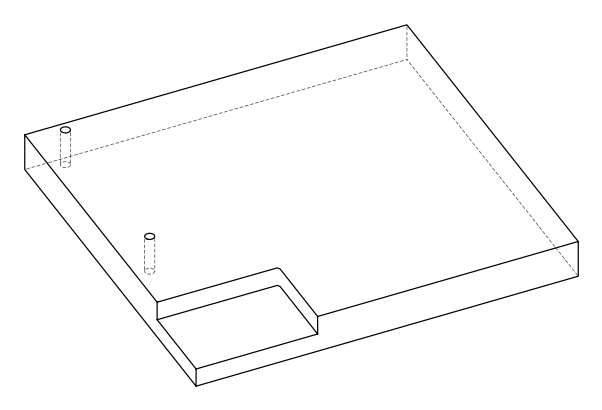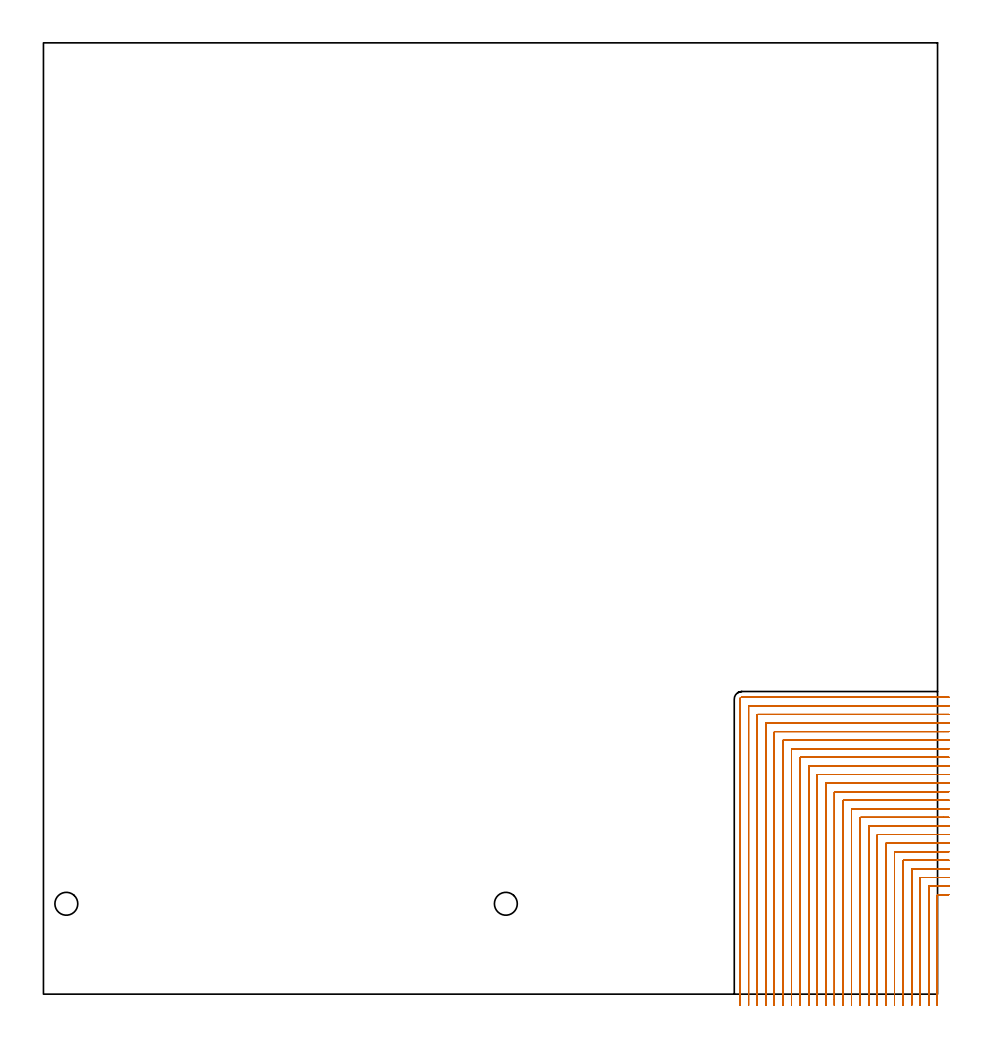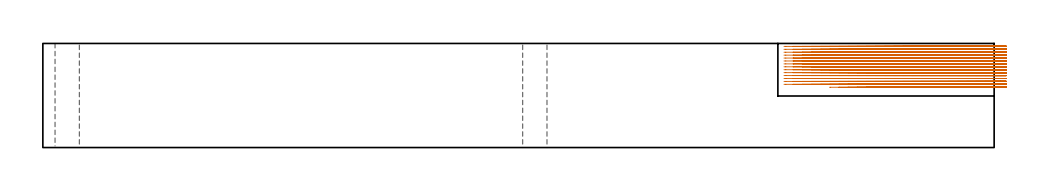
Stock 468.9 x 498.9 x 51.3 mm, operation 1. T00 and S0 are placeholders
(PLAN: 5 operations, 2 tool changes, 158 min)
(1 MILL_CORNER_NOTCH_RECTANGULAR | CORNER_NOTCH_RECTANGULAR | NXT0201_008 | Follow Part, ap 1.5, ae 75% | 157.52 min | 438102 mm3)
(2 SPOT_DRILL | STEP1HOLE | NXT0321_9005460120000 | 0.03 min | 9 mm3)
(3 SPOT_DRILL_1 | STEP1HOLE_1 | NXT0321_9005460120000 | 0.03 min | 1 mm3)
(4 DRILL_THROUGH_HOLE_INTO_CENTER | STEP1HOLE | NXT0301_091 | 0.23 min | 5777 mm3)
(5 DRILL_THROUGH_HOLE_INTO_CENTER_1 | STEP1HOLE_1 | NXT0301_091 | 0.23 min | 5770 mm3)
(TOOL NXT0201_008 | ENDMILL 6mm [2P460-0600-NA 1630] | D6 FL26 Z6)
(TOOL NXT0321_9005460120000 | NC Spot Drill, 142deg, 12mm, Carbide, Uncoated | D12 PA142 FL30 Z2)
(TOOL NXT0301_091 | Carbide Drill 12mm [860.1-1200-036A1-MM 2214] | D12 PA140 FL55 Z2)
(OP 1 MILL_CORNER_NOTCH_RECTANGULAR, part 1 of 2)
G17 G21 G94 G90
T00 M6
G54
G17 G0 G90 X474.9 Y52.2 S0 M3
G43 Z61.3 H1
Z49.861
G94 G1 X471.9 F250.
X469.093 F500.
G3 X468.8 Y51.907 R0.3
G1 Y-3.
Y-6. F250.
G0 Z61.3
X474.9 Y56.7
Z49.861
G1 X471.9
X464.593 F500.
G3 X464.3 Y56.407 R0.3
G1 Y-3.
Y-6. F250.
G0 Z61.3
X474.9 Y61.2
Z49.861
G1 X471.9
X460.093 F500.
G3 X459.8 Y60.907 R0.3
G1 Y-3.
Y-6. F250.
G0 Z61.3
X474.9 Y65.7
Z49.861
G1 X471.9
X455.594 F500.
G3 X455.3 Y65.406 R0.3
G1 Y-3.
Y-6. F250.
G0 Z61.3
X474.9 Y70.2
Z49.861
G1 X471.9
X451.094 F500.
G3 X450.8 Y69.906 R0.3
G1 Y-3.
Y-6. F250.
G0 Z61.3
X474.9 Y74.7
Z49.861
G1 X471.9
X446.594 F500.
G3 X446.3 Y74.406 R0.3
G1 Y-3.
Y-6. F250.
G0 Z61.3
X474.9 Y79.2
Z49.861
G1 X471.9
X442.094 F500.
G3 X441.8 Y78.906 R0.3
G1 Y-3.
Y-6. F250.
G0 Z61.3
X474.9 Y83.7
Z49.861
G1 X471.9
X437.594 F500.
G3 X437.3 Y83.406 R0.3
G1 Y-3.
Y-6. F250.
G0 Z61.3
X474.9 Y88.2
Z49.861
G1 X471.9
X433.095 F500.
G3 X432.8 Y87.905 R0.3
G1 Y-3.
Y-6. F250.
G0 Z61.3
X474.9 Y92.7
Z49.861
G1 X471.9
X428.595 F500.
G3 X428.3 Y92.405 R0.3
G1 Y-3.
Y-6. F250.
G0 Z61.3
X474.9 Y97.2
Z49.861
G1 X471.9
X424.095 F500.
G3 X423.8 Y96.905 R0.3
G1 Y-3.
Y-6. F250.
G0 Z61.3
X474.9 Y101.7
Z49.861
G1 X471.9
X419.595 F500.
G3 X419.3 Y101.405 R0.3
G1 Y-3.
Y-6. F250.
G0 Z61.3
X474.9 Y106.2
Z49.861
G1 X471.9
X415.095 F500.
G3 X414.8 Y105.905 R0.3
G1 Y-3.
Y-6. F250.
G0 Z61.3
X474.9 Y110.7
Z49.861
G1 X471.9
X410.595 F500.
G3 X410.3 Y110.404 R0.3
G1 Y-3.
Y-6. F250.
G0 Z61.3
X474.9 Y115.2
Z49.861
G1 X471.9
X406.096 F500.
G3 X405.8 Y114.904 R0.3
G1 Y-3.
Y-6. F250.
G0 Z61.3
X474.9 Y119.7
Z49.861
G1 X471.9
X401.596 F500.
G3 X401.3 Y119.404 R0.3
G1 Y-3.
Y-6. F250.
G0 Z61.3
X474.9 Y124.2
Z49.861
G1 X471.9
X397.096 F500.
G3 X396.8 Y123.904 R0.3
G1 Y-3.
Y-6. F250.
G0 Z61.3
X474.9 Y128.7
Z49.861
G1 X471.9
X392.596 F500.
G3 X392.3 Y128.404 R0.3
G1 Y-3.
Y-6. F250.
G0 Z61.3
X474.9 Y133.2
Z49.861
G1 X471.9
X388.096 F500.
G3 X387.8 Y132.904 R0.3
G1 Y-3.
Y-6. F250.
G0 Z61.3
X474.9 Y137.7
Z49.861
G1 X471.9
X383.597 F500.
G3 X383.3 Y137.403 R0.3
G1 Y-3.
Y-6. F250.
G0 Z61.3
X474.9 Y142.2
Z49.861
G1 X471.9
X379.097 F500.
G3 X378.8 Y141.903 R0.3
G1 Y-3.
Y-6. F250.
G0 Z61.3
X474.9 Y146.7
Z49.861
G1 X471.9
X374.597 F500.
G3 X374.3 Y146.403 R0.3
G1 Y-3.
Y-6. F250.
G0 Z61.3
X474.9 Y151.2
Z49.861
G1 X471.9
X370.097 F500.
G3 X369.8 Y150.903 R0.3
G1 Y-3.
Y-6. F250.
G0 Z61.3
X474.9 Y155.7
Z49.861
G1 X471.9
X366.2 F500.
G3 X365.3 Y154.8 R0.9
G1 Y-3.
Y-6. F250.
G0 Z61.3
X474.9 Y52.2
Z48.422
G1 X471.9
X469.093 F500.
G3 X468.8 Y51.907 R0.3
G1 Y-3.
Y-6. F250.
G0 Z61.3
X474.9 Y56.7
Z48.422
G1 X471.9
X464.593 F500.
G3 X464.3 Y56.407 R0.3
G1 Y-3.
Y-6. F250.
G0 Z61.3
X474.9 Y61.2
Z48.422
G1 X471.9
X460.093 F500.
G3 X459.8 Y60.907 R0.3
G1 Y-3.
Y-6. F250.
G0 Z61.3
X474.9 Y65.7
Z48.422
G1 X471.9
X455.594 F500.
G3 X455.3 Y65.406 R0.3
G1 Y-3.
Y-6. F250.
G0 Z61.3
X474.9 Y70.2
Z48.422
G1 X471.9
X451.094 F500.
G3 X450.8 Y69.906 R0.3
G1 Y-3.
Y-6. F250.
G0 Z61.3
X474.9 Y74.7
Z48.422
G1 X471.9
X446.594 F500.
G3 X446.3 Y74.406 R0.3
G1 Y-3.
Y-6. F250.
G0 Z61.3
X474.9 Y79.2
Z48.422
G1 X471.9
X442.094 F500.
G3 X441.8 Y78.906 R0.3
G1 Y-3.
Y-6. F250.
G0 Z61.3
X474.9 Y83.7
Z48.422
G1 X471.9
X437.594 F500.
G3 X437.3 Y83.406 R0.3
G1 Y-3.
Y-6. F250.
G0 Z61.3
X474.9 Y88.2
Z48.422
G1 X471.9
X433.095 F500.
G3 X432.8 Y87.905 R0.3
G1 Y-3.
Y-6. F250.
G0 Z61.3
X474.9 Y92.7
Z48.422
G1 X471.9
X428.595 F500.
G3 X428.3 Y92.405 R0.3
G1 Y-3.
Y-6. F250.
G0 Z61.3
X474.9 Y97.2
Z48.422
G1 X471.9
X424.095 F500.
G3 X423.8 Y96.905 R0.3
G1 Y-3.
Y-6. F250.
G0 Z61.3
X474.9 Y101.7
Z48.422
G1 X471.9
X419.595 F500.
G3 X419.3 Y101.405 R0.3
G1 Y-3.
Y-6. F250.
G0 Z61.3
X474.9 Y106.2
Z48.422
G1 X471.9
X415.095 F500.
G3 X414.8 Y105.905 R0.3
G1 Y-3.
Y-6. F250.
G0 Z61.3
X474.9 Y110.7
Z48.422
G1 X471.9
X410.595 F500.
G3 X410.3 Y110.405 R0.3
G1 Y-3.
Y-6. F250.
G0 Z61.3
X474.9 Y115.2
Z48.422
G1 X471.9
X406.096 F500.
G3 X405.8 Y114.904 R0.3
G1 Y-3.
Y-6. F250.
G0 Z61.3
X474.9 Y119.7
Z48.422
G1 X471.9
X401.596 F500.
G3 X401.3 Y119.404 R0.3
G1 Y-3.
Y-6. F250.
G0 Z61.3
X474.9 Y124.2
Z48.422
G1 X471.9
X397.096 F500.
G3 X396.8 Y123.904 R0.3
G1 Y-3.
Y-6. F250.
G0 Z61.3
X474.9 Y128.7
Z48.422
G1 X471.9
X392.596 F500.
G3 X392.3 Y128.404 R0.3
G1 Y-3.
Y-6. F250.
G0 Z61.3
X474.9 Y133.2
Z48.422
G1 X471.9
X388.096 F500.
G3 X387.8 Y132.904 R0.3
G1 Y-3.
Y-6. F250.
G0 Z61.3
X474.9 Y137.7
Z48.422
G1 X471.9
X383.597 F500.
G3 X383.3 Y137.403 R0.3
G1 Y-3.
Y-6. F250.
G0 Z61.3
X474.9 Y142.2
Z48.422
G1 X471.9
X379.097 F500.
G3 X378.8 Y141.903 R0.3
G1 Y-3.
Y-6. F250.
G0 Z61.3
X474.9 Y146.7
Z48.422
G1 X471.9
X374.597 F500.
G3 X374.3 Y146.403 R0.3
G1 Y-3.
Y-6. F250.
G0 Z61.3
X474.9 Y151.2
Z48.422
G1 X471.9
X370.097 F500.
G3 X369.8 Y150.903 R0.3
G1 Y-3.
Y-6. F250.
G0 Z61.3
X474.9 Y155.7
Z48.422
G1 X471.9
X366.2 F500.
G3 X365.3 Y154.8 R0.9
G1 Y-3.
Y-6. F250.
G0 Z61.3
X474.9 Y52.2
Z46.983
G1 X471.9
X469.093 F500.
G3 X468.8 Y51.907 R0.3
G1 Y-3.
Y-6. F250.
G0 Z61.3
X474.9 Y56.7
Z46.983
G1 X471.9
X464.593 F500.
G3 X464.3 Y56.407 R0.3
G1 Y-3.
Y-6. F250.
G0 Z61.3
X474.9 Y61.2
Z46.983
G1 X471.9
X460.093 F500.
G3 X459.8 Y60.907 R0.3
G1 Y-3.
Y-6. F250.
G0 Z61.3
X474.9 Y65.7
Z46.983
G1 X471.9
X455.594 F500.
G3 X455.3 Y65.406 R0.3
G1 Y-3.
Y-6. F250.
G0 Z61.3
X474.9 Y70.2
Z46.983
G1 X471.9
X451.094 F500.
G3 X450.8 Y69.906 R0.3
G1 Y-3.
Y-6. F250.
G0 Z61.3
X474.9 Y74.7
Z46.983
G1 X471.9
X446.594 F500.
G3 X446.3 Y74.406 R0.3
G1 Y-3.
Y-6. F250.
G0 Z61.3
X474.9 Y79.2
Z46.983
G1 X471.9
X442.094 F500.
G3 X441.8 Y78.906 R0.3
G1 Y-3.
Y-6. F250.
G0 Z61.3
X474.9 Y83.7
Z46.983
G1 X471.9
X437.594 F500.
G3 X437.3 Y83.406 R0.3
G1 Y-3.
Y-6. F250.
G0 Z61.3
X474.9 Y88.2
Z46.983
G1 X471.9
X433.095 F500.
G3 X432.8 Y87.905 R0.3
G1 Y-3.
Y-6. F250.
G0 Z61.3
X474.9 Y92.7
Z46.983
G1 X471.9
X428.595 F500.
G3 X428.3 Y92.405 R0.3
G1 Y-3.
Y-6. F250.
G0 Z61.3
X474.9 Y97.2
Z46.983
G1 X471.9
X424.095 F500.
G3 X423.8 Y96.905 R0.3
G1 Y-3.
Y-6. F250.
G0 Z61.3
X474.9 Y101.7
Z46.983
G1 X471.9
X419.595 F500.
G3 X419.3 Y101.405 R0.3
G1 Y-3.
Y-6. F250.
G0 Z61.3
X474.9 Y106.2
Z46.983
G1 X471.9
X415.095 F500.
G3 X414.8 Y105.905 R0.3
G1 Y-3.
Y-6. F250.
G0 Z61.3
X474.9 Y110.7
Z46.983
G1 X471.9
X410.595 F500.
G3 X410.3 Y110.405 R0.3
G1 Y-3.
Y-6. F250.
G0 Z61.3
X474.9 Y115.2
Z46.983
G1 X471.9
X406.096 F500.
G3 X405.8 Y114.904 R0.3
G1 Y-3.
Y-6. F250.
G0 Z61.3
X474.9 Y119.7
Z46.983
G1 X471.9
X401.596 F500.
G3 X401.3 Y119.404 R0.3
G1 Y-3.
Y-6. F250.
G0 Z61.3
X474.9 Y124.2
Z46.983
G1 X471.9
X397.096 F500.
G3 X396.8 Y123.904 R0.3
G1 Y-3.
Y-6. F250.
G0 Z61.3
X474.9 Y128.7
Z46.983
G1 X471.9
X392.596 F500.
G3 X392.3 Y128.404 R0.3
G1 Y-3.
Y-6. F250.
G0 Z61.3
X474.9 Y133.2
Z46.983
G1 X471.9
X388.096 F500.
G3 X387.8 Y132.904 R0.3
G1 Y-3.
Y-6. F250.
G0 Z61.3
X474.9 Y137.7
Z46.983
G1 X471.9
X383.597 F500.
G3 X383.3 Y137.403 R0.3
G1 Y-3.
Y-6. F250.
G0 Z61.3
X474.9 Y142.2
Z46.983
G1 X471.9
X379.097 F500.
G3 X378.8 Y141.903 R0.3
G1 Y-3.
Y-6. F250.
G0 Z61.3
X474.9 Y146.7
Z46.983
G1 X471.9
X374.597 F500.
G3 X374.3 Y146.403 R0.3
G1 Y-3.
Y-6. F250.
G0 Z61.3
X474.9 Y151.2
Z46.983
G1 X471.9
X370.097 F500.
G3 X369.8 Y150.903 R0.3
G1 Y-3.
Y-6. F250.
G0 Z61.3
X474.9 Y155.7
Z46.983
G1 X471.9
X366.2 F500.
G3 X365.3 Y154.8 R0.9
G1 Y-3.
Y-6. F250.
G0 Z61.3
X474.9 Y52.2
Z45.544
G1 X471.9
X469.093 F500.
G3 X468.8 Y51.907 R0.3
G1 Y-3.
Y-6. F250.
G0 Z61.3
X474.9 Y56.7
Z45.544
G1 X471.9
X464.593 F500.
G3 X464.3 Y56.407 R0.3
G1 Y-3.
Y-6. F250.
G0 Z61.3
X474.9 Y61.2
Z45.544
G1 X471.9
X460.093 F500.
G3 X459.8 Y60.907 R0.3
G1 Y-3.
Y-6. F250.
G0 Z61.3
X474.9 Y65.7
Z45.544
G1 X471.9
X455.594 F500.
G3 X455.3 Y65.406 R0.3
G1 Y-3.
Y-6. F250.
G0 Z61.3
X474.9 Y70.2
Z45.544
G1 X471.9
X451.094 F500.
G3 X450.8 Y69.906 R0.3
G1 Y-3.
Y-6. F250.
G0 Z61.3
X474.9 Y74.7
Z45.544
G1 X471.9
X446.594 F500.
G3 X446.3 Y74.406 R0.3
G1 Y-3.
Y-6. F250.
G0 Z61.3
X474.9 Y79.2
Z45.544
G1 X471.9
X442.094 F500.
G3 X441.8 Y78.906 R0.3
G1 Y-3.
Y-6. F250.
G0 Z61.3
X474.9 Y83.7
Z45.544
G1 X471.9
X437.594 F500.
G3 X437.3 Y83.406 R0.3
G1 Y-3.
Y-6. F250.
G0 Z61.3
X474.9 Y88.2
Z45.544
G1 X471.9
X433.095 F500.
G3 X432.8 Y87.905 R0.3
G1 Y-3.
Y-6. F250.
G0 Z61.3
X474.9 Y92.7
Z45.544
G1 X471.9
X428.595 F500.
G3 X428.3 Y92.405 R0.3
G1 Y-3.
Y-6. F250.
G0 Z61.3
X474.9 Y97.2
Z45.544
G1 X471.9
X424.095 F500.
G3 X423.8 Y96.905 R0.3
G1 Y-3.
Y-6. F250.
G0 Z61.3
X474.9 Y101.7
Z45.544
G1 X471.9
X419.595 F500.
G3 X419.3 Y101.405 R0.3
G1 Y-3.
Y-6. F250.
G0 Z61.3
X474.9 Y106.2
Z45.544
G1 X471.9
X415.095 F500.
G3 X414.8 Y105.905 R0.3
G1 Y-3.
Y-6. F250.
G0 Z61.3
X474.9 Y110.7
Z45.544
G1 X471.9
X410.595 F500.
G3 X410.3 Y110.405 R0.3
G1 Y-3.
Y-6. F250.
G0 Z61.3
X474.9 Y115.2
Z45.544
G1 X471.9
X406.096 F500.
G3 X405.8 Y114.904 R0.3
G1 Y-3.
Y-6. F250.
G0 Z61.3
X474.9 Y119.7
Z45.544
G1 X471.9
X401.596 F500.
G3 X401.3 Y119.404 R0.3
G1 Y-3.
Y-6. F250.
G0 Z61.3
X474.9 Y124.2
Z45.544
G1 X471.9
X397.096 F500.
G3 X396.8 Y123.904 R0.3
G1 Y-3.
Y-6. F250.
G0 Z61.3
X474.9 Y128.7
Z45.544
G1 X471.9
X392.596 F500.
G3 X392.3 Y128.404 R0.3
G1 Y-3.
Y-6. F250.
G0 Z61.3
X474.9 Y133.2
Z45.544
G1 X471.9
X388.096 F500.
G3 X387.8 Y132.904 R0.3
G1 Y-3.
Y-6. F250.
G0 Z61.3
X474.9 Y137.7
Z45.544
G1 X471.9
X383.597 F500.
G3 X383.3 Y137.403 R0.3
G1 Y-3.
Y-6. F250.
G0 Z61.3
X474.9 Y142.2
Z45.544
G1 X471.9
X379.097 F500.
G3 X378.8 Y141.903 R0.3
G1 Y-3.
Y-6. F250.
G0 Z61.3
X474.9 Y146.7
Z45.544
G1 X471.9
X374.597 F500.
G3 X374.3 Y146.403 R0.3
G1 Y-3.
Y-6. F250.
G0 Z61.3
X474.9 Y151.2
Z45.544
G1 X471.9
X370.097 F500.
G3 X369.8 Y150.903 R0.3
G1 Y-3.
Y-6. F250.
G0 Z61.3
X474.9 Y155.7
Z45.544
G1 X471.9
X366.2 F500.
G3 X365.3 Y154.8 R0.9
G1 Y-3.
Y-6. F250.
G0 Z61.3
X474.9 Y52.2
Z44.105
G1 X471.9
X469.093 F500.
G3 X468.8 Y51.907 R0.3
G1 Y-3.
Y-6. F250.
G0 Z61.3
X474.9 Y56.7
Z44.105
G1 X471.9
X464.593 F500.
G3 X464.3 Y56.407 R0.3
G1 Y-3.
Y-6. F250.
G0 Z61.3
X474.9 Y61.2
Z44.105
G1 X471.9
X460.093 F500.
G3 X459.8 Y60.907 R0.3
G1 Y-3.
Y-6. F250.
G0 Z61.3
X474.9 Y65.7
Z44.105
G1 X471.9
X455.594 F500.
G3 X455.3 Y65.406 R0.3
G1 Y-3.
Y-6. F250.
G0 Z61.3
X474.9 Y70.2
Z44.105
G1 X471.9
X451.094 F500.
G3 X450.8 Y69.906 R0.3
G1 Y-3.
Y-6. F250.
G0 Z61.3
X474.9 Y74.7
Z44.105
G1 X471.9
X446.594 F500.
G3 X446.3 Y74.406 R0.3
G1 Y-3.
Y-6. F250.
G0 Z61.3
X474.9 Y79.2
Z44.105
G1 X471.9
X442.094 F500.
G3 X441.8 Y78.906 R0.3
G1 Y-3.
Y-6. F250.
G0 Z61.3
X474.9 Y83.7
Z44.105
G1 X471.9
X437.594 F500.
G3 X437.3 Y83.406 R0.3
G1 Y-3.
Y-6. F250.
G0 Z61.3
X474.9 Y88.2
Z44.105
G1 X471.9
X433.095 F500.
G3 X432.8 Y87.905 R0.3
G1 Y-3.
Y-6. F250.
G0 Z61.3
X474.9 Y92.7
Z44.105
G1 X471.9
X428.595 F500.
G3 X428.3 Y92.405 R0.3
G1 Y-3.
Y-6. F250.
G0 Z61.3
X474.9 Y97.2
Z44.105
G1 X471.9
X424.095 F500.
G3 X423.8 Y96.905 R0.3
G1 Y-3.
Y-6. F250.
G0 Z61.3
X474.9 Y101.7
Z44.105
G1 X471.9
X419.595 F500.
G3 X419.3 Y101.405 R0.3
G1 Y-3.
Y-6. F250.
G0 Z61.3
X474.9 Y106.2
Z44.105
G1 X471.9
X415.095 F500.
G3 X414.8 Y105.905 R0.3
G1 Y-3.
Y-6. F250.
G0 Z61.3
X474.9 Y110.7
Z44.105
G1 X471.9
X410.595 F500.
G3 X410.3 Y110.405 R0.3
G1 Y-3.
Y-6. F250.
G0 Z61.3
X474.9 Y115.2
Z44.105
G1 X471.9
X406.096 F500.
G3 X405.8 Y114.904 R0.3
G1 Y-3.
Y-6. F250.
G0 Z61.3
X474.9 Y119.7
Z44.105
G1 X471.9
X401.596 F500.
G3 X401.3 Y119.404 R0.3
G1 Y-3.
Y-6. F250.
G0 Z61.3
X474.9 Y124.2
Z44.105
G1 X471.9
X397.096 F500.
G3 X396.8 Y123.904 R0.3
G1 Y-3.
Y-6. F250.
G0 Z61.3
X474.9 Y128.7
Z44.105
G1 X471.9
X392.596 F500.
G3 X392.3 Y128.404 R0.3
G1 Y-3.
Y-6. F250.
G0 Z61.3
X474.9 Y133.2
Z44.105
G1 X471.9
X388.096 F500.
G3 X387.8 Y132.904 R0.3
G1 Y-3.
Y-6. F250.
G0 Z61.3
X474.9 Y137.7
Z44.105
G1 X471.9
X383.597 F500.
G3 X383.3 Y137.403 R0.3
G1 Y-3.
Y-6. F250.
G0 Z61.3
X474.9 Y142.2
Z44.105
G1 X471.9
X379.097 F500.
G3 X378.8 Y141.903 R0.3
G1 Y-3.
Y-6. F250.
G0 Z61.3
X474.9 Y146.7
Z44.105
G1 X471.9
X374.597 F500.
G3 X374.3 Y146.403 R0.3
G1 Y-3.
Y-6. F250.
G0 Z61.3
X474.9 Y151.2
Z44.105
G1 X471.9
X370.097 F500.
G3 X369.8 Y150.903 R0.3
G1 Y-3.
Y-6. F250.
G0 Z61.3
X474.9 Y155.7
Z44.105
G1 X471.9
X366.2 F500.
G3 X365.3 Y154.8 R0.9
G1 Y-3.
Y-6. F250.
G0 Z61.3
X474.9 Y52.2
Z42.667
G1 X471.9
X469.093 F500.
G3 X468.8 Y51.907 R0.3
G1 Y-3.
Y-6. F250.
G0 Z61.3
X474.9 Y56.7
Z42.667
G1 X471.9
X464.593 F500.
G3 X464.3 Y56.407 R0.3
G1 Y-3.
Y-6. F250.
G0 Z61.3
X474.9 Y61.2
Z42.667
G1 X471.9
X460.093 F500.
G3 X459.8 Y60.907 R0.3
G1 Y-3.
Y-6. F250.
G0 Z61.3
X474.9 Y65.7
Z42.667
G1 X471.9
X455.594 F500.
G3 X455.3 Y65.406 R0.3
G1 Y-3.
Y-6. F250.
G0 Z61.3
X474.9 Y70.2
Z42.667
G1 X471.9
X451.094 F500.
G3 X450.8 Y69.906 R0.3
G1 Y-3.
Y-6. F250.
G0 Z61.3
X474.9 Y74.7
Z42.667
G1 X471.9
X446.594 F500.
G3 X446.3 Y74.406 R0.3
G1 Y-3.
Y-6. F250.
G0 Z61.3
X474.9 Y79.2
Z42.667
G1 X471.9
X442.094 F500.
G3 X441.8 Y78.906 R0.3
G1 Y-3.
Y-6. F250.
G0 Z61.3
X474.9 Y83.7
Z42.667
G1 X471.9
X437.594 F500.
G3 X437.3 Y83.406 R0.3
G1 Y-3.
Y-6. F250.
G0 Z61.3
X474.9 Y88.2
Z42.667
G1 X471.9
X433.095 F500.
G3 X432.8 Y87.905 R0.3
G1 Y-3.
Y-6. F250.
G0 Z61.3
X474.9 Y92.7
Z42.667
G1 X471.9
X428.595 F500.
G3 X428.3 Y92.405 R0.3
G1 Y-3.
Y-6. F250.
G0 Z61.3
X474.9 Y97.2
Z42.667
G1 X471.9
X424.095 F500.
G3 X423.8 Y96.905 R0.3
G1 Y-3.
Y-6. F250.
G0 Z61.3
X474.9 Y101.7
Z42.667
G1 X471.9
X419.595 F500.
G3 X419.3 Y101.405 R0.3
G1 Y-3.
Y-6. F250.
G0 Z61.3
X474.9 Y106.2
Z42.667
G1 X471.9
X415.095 F500.
G3 X414.8 Y105.905 R0.3
G1 Y-3.
Y-6. F250.
G0 Z61.3
X474.9 Y110.7
Z42.667
G1 X471.9
X410.595 F500.
G3 X410.3 Y110.405 R0.3
G1 Y-3.
Y-6. F250.
G0 Z61.3
X474.9 Y115.2
Z42.667
G1 X471.9
X406.096 F500.
G3 X405.8 Y114.904 R0.3
G1 Y-3.
Y-6. F250.
G0 Z61.3
X474.9 Y119.7
Z42.667
G1 X471.9
X401.596 F500.
G3 X401.3 Y119.404 R0.3
G1 Y-3.
Y-6. F250.
G0 Z61.3
X474.9 Y124.2
Z42.667
G1 X471.9
X397.096 F500.
G3 X396.8 Y123.904 R0.3
G1 Y-3.
Y-6. F250.
G0 Z61.3
X474.9 Y128.7
Z42.667
G1 X471.9
X392.596 F500.
G3 X392.3 Y128.404 R0.3
G1 Y-3.
Y-6. F250.
G0 Z61.3
X474.9 Y133.2
Z42.667
G1 X471.9
X388.096 F500.
G3 X387.8 Y132.904 R0.3
G1 Y-3.
Y-6. F250.
G0 Z61.3
X474.9 Y137.7
Z42.667
G1 X471.9
X383.597 F500.
G3 X383.3 Y137.403 R0.3
G1 Y-3.
Y-6. F250.
G0 Z61.3
X474.9 Y142.2
Z42.667
G1 X471.9
X379.097 F500.
G3 X378.8 Y141.903 R0.3
G1 Y-3.
Y-6. F250.
G0 Z61.3
X474.9 Y146.7
Z42.667
G1 X471.9
X374.597 F500.
G3 X374.3 Y146.403 R0.3
G1 Y-3.
Y-6. F250.
G0 Z61.3
X474.9 Y151.2
Z42.667
G1 X471.9
X370.097 F500.
G3 X369.8 Y150.903 R0.3
G1 Y-3.
Y-6. F250.
G0 Z61.3
X474.9 Y155.7
Z42.667
G1 X471.9
X366.2 F500.
G3 X365.3 Y154.8 R0.9
G1 Y-3.
Y-6. F250.
G0 Z61.3
X474.9 Y52.2
Z41.228
G1 X471.9
X469.093 F500.
G3 X468.8 Y51.907 R0.3
G1 Y-3.
Y-6. F250.
G0 Z61.3
X474.9 Y56.7
Z41.228
G1 X471.9
X464.593 F500.
G3 X464.3 Y56.407 R0.3
G1 Y-3.
Y-6. F250.
G0 Z61.3
X474.9 Y61.2
Z41.228
G1 X471.9
X460.093 F500.
G3 X459.8 Y60.907 R0.3
G1 Y-3.
Y-6. F250.
G0 Z61.3
X474.9 Y65.7
Z41.228
G1 X471.9
X455.594 F500.
G3 X455.3 Y65.406 R0.3
G1 Y-3.
Y-6. F250.
G0 Z61.3
X474.9 Y70.2
Z41.228
G1 X471.9
X451.094 F500.
G3 X450.8 Y69.906 R0.3
G1 Y-3.
Y-6. F250.
G0 Z61.3
X474.9 Y74.7
Z41.228
G1 X471.9
X446.594 F500.
G3 X446.3 Y74.406 R0.3
G1 Y-3.
Y-6. F250.
G0 Z61.3
X474.9 Y79.2
Z41.228
G1 X471.9
X442.094 F500.
G3 X441.8 Y78.906 R0.3
G1 Y-3.
Y-6. F250.
G0 Z61.3
X474.9 Y83.7
Z41.228
G1 X471.9
X437.594 F500.
G3 X437.3 Y83.406 R0.3
G1 Y-3.
Y-6. F250.
G0 Z61.3
X474.9 Y88.2
Z41.228
G1 X471.9
X433.095 F500.
G3 X432.8 Y87.905 R0.3
G1 Y-3.
Y-6. F250.
G0 Z61.3
X474.9 Y92.7
Z41.228
G1 X471.9
X428.595 F500.
G3 X428.3 Y92.405 R0.3
G1 Y-3.
Y-6. F250.
G0 Z61.3
X474.9 Y97.2
Z41.228
G1 X471.9
X424.095 F500.
G3 X423.8 Y96.905 R0.3
G1 Y-3.
Y-6. F250.
G0 Z61.3
X474.9 Y101.7
Z41.228
G1 X471.9
X419.595 F500.
G3 X419.3 Y101.405 R0.3
G1 Y-3.
Y-6. F250.
G0 Z61.3
X474.9 Y106.2
Z41.228
G1 X471.9
X415.095 F500.
G3 X414.8 Y105.905 R0.3
G1 Y-3.
Y-6. F250.
G0 Z61.3
X474.9 Y110.7
Z41.228
G1 X471.9
X410.595 F500.
G3 X410.3 Y110.405 R0.3
G1 Y-3.
Y-6. F250.
G0 Z61.3
X474.9 Y115.2
Z41.228
G1 X471.9
X406.096 F500.
G3 X405.8 Y114.904 R0.3
G1 Y-3.
Y-6. F250.
G0 Z61.3
X474.9 Y119.7
Z41.228
G1 X471.9
X401.596 F500.
G3 X401.3 Y119.404 R0.3
G1 Y-3.
Y-6. F250.
G0 Z61.3
X474.9 Y124.2
Z41.228
G1 X471.9
X397.096 F500.
G3 X396.8 Y123.904 R0.3
G1 Y-3.
Y-6. F250.
G0 Z61.3
X474.9 Y128.7
Z41.228
G1 X471.9
X392.596 F500.
G3 X392.3 Y128.404 R0.3
G1 Y-3.
Y-6. F250.
G0 Z61.3
X474.9 Y133.2
Z41.228
G1 X471.9
X388.096 F500.
G3 X387.8 Y132.904 R0.3
G1 Y-3.
Y-6. F250.
G0 Z61.3
X474.9 Y137.7
Z41.228
G1 X471.9
X383.597 F500.
G3 X383.3 Y137.403 R0.3
G1 Y-3.
Y-6. F250.
G0 Z61.3
X474.9 Y142.2
Z41.228
G1 X471.9
X379.097 F500.
G3 X378.8 Y141.903 R0.3
G1 Y-3.
Y-6. F250.
G0 Z61.3
X474.9 Y146.7
Z41.228
G1 X471.9
X374.597 F500.
G3 X374.3 Y146.403 R0.3
G1 Y-3.
Y-6. F250.
G0 Z61.3
X474.9 Y151.2
Z41.228
G1 X471.9
X370.097 F500.
G3 X369.8 Y150.903 R0.3
G1 Y-3.
Y-6. F250.
G0 Z61.3
X474.9 Y155.7
Z41.228
G1 X471.9
X366.2 F500.
G3 X365.3 Y154.8 R0.9
G1 Y-3.
Y-6. F250.
G0 Z61.3
X474.9 Y52.2
Z39.789
G1 X471.9
X469.093 F500.
G3 X468.8 Y51.907 R0.3
G1 Y-3.
Y-6. F250.
G0 Z61.3
X474.9 Y56.7
Z39.789
G1 X471.9
X464.593 F500.
G3 X464.3 Y56.407 R0.3
G1 Y-3.
Y-6. F250.
G0 Z61.3
X474.9 Y61.2
Z39.789
G1 X471.9
X460.093 F500.
G3 X459.8 Y60.907 R0.3
G1 Y-3.
Y-6. F250.
G0 Z61.3
X474.9 Y65.7
Z39.789
G1 X471.9
X455.594 F500.
G3 X455.3 Y65.406 R0.3
G1 Y-3.
Y-6. F250.
G0 Z61.3
X474.9 Y70.2
Z39.789
G1 X471.9
X451.094 F500.
G3 X450.8 Y69.906 R0.3
G1 Y-3.
Y-6. F250.
G0 Z61.3
X474.9 Y74.7
Z39.789
G1 X471.9
X446.594 F500.
G3 X446.3 Y74.406 R0.3
G1 Y-3.
Y-6. F250.
G0 Z61.3
X474.9 Y79.2
Z39.789
G1 X471.9
X442.094 F500.
G3 X441.8 Y78.906 R0.3
G1 Y-3.
Y-6. F250.
G0 Z61.3
X474.9 Y83.7
Z39.789
G1 X471.9
X437.594 F500.
G3 X437.3 Y83.406 R0.3
G1 Y-3.
Y-6. F250.
G0 Z61.3
X474.9 Y88.2
Z39.789
G1 X471.9
X433.095 F500.
G3 X432.8 Y87.905 R0.3
G1 Y-3.
Y-6. F250.
G0 Z61.3
X474.9 Y92.7
Z39.789
G1 X471.9
X428.595 F500.
G3 X428.3 Y92.405 R0.3
G1 Y-3.
Y-6. F250.
G0 Z61.3
X474.9 Y97.2
Z39.789
G1 X471.9
X424.095 F500.
G3 X423.8 Y96.905 R0.3
G1 Y-3.
Y-6. F250.
G0 Z61.3
X474.9 Y101.7
Z39.789
G1 X471.9
X419.595 F500.
G3 X419.3 Y101.405 R0.3
G1 Y-3.
Y-6. F250.
G0 Z61.3
X474.9 Y106.2
Z39.789
G1 X471.9
X415.095 F500.
G3 X414.8 Y105.905 R0.3
G1 Y-3.
Y-6. F250.
G0 Z61.3
X474.9 Y110.7
Z39.789
G1 X471.9
X410.595 F500.
G3 X410.3 Y110.405 R0.3
G1 Y-3.
Y-6. F250.
G0 Z61.3
X474.9 Y115.2
Z39.789
G1 X471.9
X406.096 F500.
G3 X405.8 Y114.904 R0.3
G1 Y-3.
Y-6. F250.
G0 Z61.3
X474.9 Y119.7
Z39.789
G1 X471.9
X401.596 F500.
G3 X401.3 Y119.404 R0.3
G1 Y-3.
Y-6. F250.
G0 Z61.3
X474.9 Y124.2
Z39.789
G1 X471.9
X397.096 F500.
G3 X396.8 Y123.904 R0.3
G1 Y-3.
Y-6. F250.
G0 Z61.3
X474.9 Y128.7
Z39.789
G1 X471.9
X392.596 F500.
G3 X392.3 Y128.404 R0.3
G1 Y-3.
Y-6. F250.
G0 Z61.3
X474.9 Y133.2
Z39.789
G1 X471.9
X388.096 F500.
G3 X387.8 Y132.904 R0.3
G1 Y-3.
Y-6. F250.
G0 Z61.3
X474.9 Y137.7
Z39.789
G1 X471.9
X383.597 F500.
G3 X383.3 Y137.403 R0.3
G1 Y-3.
Y-6. F250.
G0 Z61.3
X474.9 Y142.2
Z39.789
G1 X471.9
X379.097 F500.
G3 X378.8 Y141.903 R0.3
G1 Y-3.
Y-6. F250.
G0 Z61.3
X474.9 Y146.7
Z39.789
G1 X471.9
X374.597 F500.
G3 X374.3 Y146.403 R0.3
G1 Y-3.
Y-6. F250.
G0 Z61.3
X474.9 Y151.2
Z39.789
G1 X471.9
X370.097 F500.
G3 X369.8 Y150.903 R0.3
G1 Y-3.
Y-6. F250.
G0 Z61.3
X474.9 Y155.7
Z39.789
G1 X471.9
X366.2 F500.
G3 X365.3 Y154.8 R0.9
G1 Y-3.
Y-6. F250.
G0 Z61.3
X474.9 Y52.2
Z38.35
G1 X471.9
X469.093 F500.
G3 X468.8 Y51.907 R0.3
G1 Y-3.
Y-6. F250.
G0 Z61.3
X474.9 Y56.7
Z38.35
G1 X471.9
X464.593 F500.
G3 X464.3 Y56.407 R0.3
G1 Y-3.
Y-6. F250.
G0 Z61.3
X474.9 Y61.2
Z38.35
G1 X471.9
X460.093 F500.
G3 X459.8 Y60.907 R0.3
G1 Y-3.
Y-6. F250.
G0 Z61.3
X474.9 Y65.7
Z38.35
G1 X471.9
X455.594 F500.
G3 X455.3 Y65.406 R0.3
G1 Y-3.
Y-6. F250.
G0 Z61.3
X474.9 Y70.2
Z38.35
G1 X471.9
X451.094 F500.
G3 X450.8 Y69.906 R0.3
G1 Y-3.
Y-6. F250.
G0 Z61.3
X474.9 Y74.7
Z38.35
G1 X471.9
X446.594 F500.
G3 X446.3 Y74.406 R0.3
G1 Y-3.
Y-6. F250.
G0 Z61.3
X474.9 Y79.2
Z38.35
G1 X471.9
X442.094 F500.
G3 X441.8 Y78.906 R0.3
G1 Y-3.
Y-6. F250.
G0 Z61.3
X474.9 Y83.7
Z38.35
G1 X471.9
X437.594 F500.
G3 X437.3 Y83.406 R0.3
G1 Y-3.
Y-6. F250.
G0 Z61.3
X474.9 Y88.2
Z38.35
G1 X471.9
X433.095 F500.
G3 X432.8 Y87.905 R0.3
G1 Y-3.
Y-6. F250.
G0 Z61.3
X474.9 Y92.7
Z38.35
G1 X471.9
X428.595 F500.
G3 X428.3 Y92.405 R0.3
G1 Y-3.
Y-6. F250.
G0 Z61.3
X474.9 Y97.2
Z38.35
G1 X471.9
X424.095 F500.
G3 X423.8 Y96.905 R0.3
G1 Y-3.
Y-6. F250.
G0 Z61.3
X474.9 Y101.7
Z38.35
G1 X471.9
X419.595 F500.
G3 X419.3 Y101.405 R0.3
G1 Y-3.
Y-6. F250.
G0 Z61.3
X474.9 Y106.2
Z38.35
G1 X471.9
X415.095 F500.
G3 X414.8 Y105.905 R0.3
G1 Y-3.
Y-6. F250.
G0 Z61.3
X474.9 Y110.7
Z38.35
G1 X471.9
X410.595 F500.
G3 X410.3 Y110.405 R0.3
G1 Y-3.
Y-6. F250.
G0 Z61.3
X474.9 Y115.2
Z38.35
G1 X471.9
X406.096 F500.
G3 X405.8 Y114.904 R0.3
G1 Y-3.
Y-6. F250.
G0 Z61.3
X474.9 Y119.7
Z38.35
G1 X471.9
X401.596 F500.
G3 X401.3 Y119.404 R0.3
G1 Y-3.
Y-6. F250.
G0 Z61.3
X474.9 Y124.2
Z38.35
G1 X471.9
X397.096 F500.
G3 X396.8 Y123.904 R0.3
G1 Y-3.
Y-6. F250.
G0 Z61.3
X474.9 Y128.7
Z38.35
G1 X471.9
X392.596 F500.
G3 X392.3 Y128.404 R0.3
G1 Y-3.
Y-6. F250.
G0 Z61.3
X474.9 Y133.2
Z38.35
G1 X471.9
X388.096 F500.
G3 X387.8 Y132.904 R0.3
G1 Y-3.
Y-6. F250.
G0 Z61.3
X474.9 Y137.7
Z38.35
G1 X471.9
X383.597 F500.
G3 X383.3 Y137.403 R0.3
G1 Y-3.
Y-6. F250.
G0 Z61.3
X474.9 Y142.2
Z38.35
G1 X471.9
X379.097 F500.
G3 X378.8 Y141.903 R0.3
G1 Y-3.
Y-6. F250.
G0 Z61.3
X474.9 Y146.7
Z38.35
G1 X471.9
X374.597 F500.
G3 X374.3 Y146.403 R0.3
G1 Y-3.
Y-6. F250.
G0 Z61.3
X474.9 Y151.2
Z38.35
G1 X471.9
X370.097 F500.
G3 X369.8 Y150.903 R0.3
G1 Y-3.
Y-6. F250.
G0 Z61.3
X474.9 Y155.7
Z38.35
G1 X471.9
X366.2 F500.
G3 X365.3 Y154.8 R0.9
G1 Y-3.
Y-6. F250.
G0 Z61.3
X474.9 Y52.2
Z36.911
G1 X471.9
X469.093 F500.
G3 X468.8 Y51.907 R0.3
G1 Y-3.
Y-6. F250.
G0 Z61.3
X474.9 Y56.7
Z36.911
G1 X471.9
X464.593 F500.
G3 X464.3 Y56.407 R0.3
G1 Y-3.
Y-6. F250.
G0 Z61.3
X474.9 Y61.2
Z36.911
G1 X471.9
X460.093 F500.
G3 X459.8 Y60.907 R0.3
G1 Y-3.
Y-6. F250.
G0 Z61.3
X474.9 Y65.7
Z36.911
G1 X471.9
X455.594 F500.
G3 X455.3 Y65.406 R0.3
G1 Y-3.
Y-6. F250.
G0 Z61.3
X474.9 Y70.2
Z36.911
G1 X471.9
X451.094 F500.
G3 X450.8 Y69.906 R0.3
G1 Y-3.
Y-6. F250.
G0 Z61.3
X474.9 Y74.7
Z36.911
G1 X471.9
X446.594 F500.
G3 X446.3 Y74.406 R0.3
G1 Y-3.
Y-6. F250.
G0 Z61.3
X474.9 Y79.2
Z36.911
G1 X471.9
X442.094 F500.
G3 X441.8 Y78.906 R0.3
G1 Y-3.
Y-6. F250.
G0 Z61.3
X474.9 Y83.7
Z36.911
G1 X471.9
X437.594 F500.
G3 X437.3 Y83.406 R0.3
G1 Y-3.
Y-6. F250.
G0 Z61.3
X474.9 Y88.2
Z36.911
G1 X471.9
X433.095 F500.
G3 X432.8 Y87.905 R0.3
G1 Y-3.
Y-6. F250.
G0 Z61.3
X474.9 Y92.7
Z36.911
G1 X471.9
X428.595 F500.
G3 X428.3 Y92.405 R0.3
G1 Y-3.
Y-6. F250.
G0 Z61.3
X474.9 Y97.2
Z36.911
G1 X471.9
X424.095 F500.
G3 X423.8 Y96.905 R0.3
G1 Y-3.
Y-6. F250.
G0 Z61.3
X474.9 Y101.7
Z36.911
G1 X471.9
X419.595 F500.
G3 X419.3 Y101.405 R0.3
G1 Y-3.
Y-6. F250.
G0 Z61.3
X474.9 Y106.2
Z36.911
G1 X471.9
X415.095 F500.
G3 X414.8 Y105.905 R0.3
G1 Y-3.
Y-6. F250.
G0 Z61.3
X474.9 Y110.7
Z36.911
G1 X471.9
X410.595 F500.
G3 X410.3 Y110.405 R0.3
G1 Y-3.
Y-6. F250.
G0 Z61.3
X474.9 Y115.2
Z36.911
G1 X471.9
X406.096 F500.
G3 X405.8 Y114.904 R0.3
G1 Y-3.
Y-6. F250.
G0 Z61.3
X474.9 Y119.7
Z36.911
G1 X471.9
X401.596 F500.
G3 X401.3 Y119.404 R0.3
G1 Y-3.
Y-6. F250.
G0 Z61.3
X474.9 Y124.2
Z36.911
G1 X471.9
X397.096 F500.
G3 X396.8 Y123.904 R0.3
G1 Y-3.
Y-6. F250.
G0 Z61.3
X474.9 Y128.7
Z36.911
G1 X471.9
X392.596 F500.
G3 X392.3 Y128.404 R0.3
G1 Y-3.
Y-6. F250.
G0 Z61.3
X474.9 Y133.2
Z36.911
G1 X471.9
X388.096 F500.
G3 X387.8 Y132.904 R0.3
G1 Y-3.
Y-6. F250.
G0 Z61.3
X474.9 Y137.7
Z36.911
G1 X471.9
X383.597 F500.
G3 X383.3 Y137.403 R0.3
G1 Y-3.
Y-6. F250.
G0 Z61.3
X474.9 Y142.2
Z36.911
G1 X471.9
X379.097 F500.
G3 X378.8 Y141.903 R0.3
G1 Y-3.
Y-6. F250.
G0 Z61.3
X474.9 Y146.7
Z36.911
G1 X471.9
X374.597 F500.
G3 X374.3 Y146.403 R0.3
G1 Y-3.
Y-6. F250.
G0 Z61.3
X474.9 Y151.2
Z36.911
G1 X471.9
X370.097 F500.
G3 X369.8 Y150.903 R0.3
G1 Y-3.
Y-6. F250.
G0 Z61.3
X474.9 Y155.7
Z36.911
G1 X471.9
X366.2 F500.
G3 X365.3 Y154.8 R0.9
G1 Y-3.
Y-6. F250.
G0 Z61.3
X474.9 Y52.2
Z35.472
G1 X471.9
X469.093 F500.
G3 X468.8 Y51.907 R0.3
G1 Y-3.
Y-6. F250.
G0 Z61.3
X474.9 Y56.7
Z35.472
G1 X471.9
X464.593 F500.
G3 X464.3 Y56.407 R0.3
G1 Y-3.
Y-6. F250.
G0 Z61.3
X474.9 Y61.2
Z35.472
G1 X471.9
X460.093 F500.
G3 X459.8 Y60.907 R0.3
G1 Y-3.
Y-6. F250.
G0 Z61.3
X474.9 Y65.7
Z35.472
G1 X471.9
X455.594 F500.
G3 X455.3 Y65.406 R0.3
G1 Y-3.
Y-6. F250.
G0 Z61.3
X474.9 Y70.2
Z35.472
G1 X471.9
X451.094 F500.
G3 X450.8 Y69.906 R0.3
G1 Y-3.
Y-6. F250.
G0 Z61.3
X474.9 Y74.7
Z35.472
G1 X471.9
X446.594 F500.
G3 X446.3 Y74.406 R0.3
G1 Y-3.
Y-6. F250.
G0 Z61.3
X474.9 Y79.2
Z35.472
G1 X471.9
X442.094 F500.
G3 X441.8 Y78.906 R0.3
G1 Y-3.
Y-6. F250.
G0 Z61.3
X474.9 Y83.7
Z35.472
G1 X471.9
X437.594 F500.
G3 X437.3 Y83.406 R0.3
G1 Y-3.
Y-6. F250.
G0 Z61.3
X474.9 Y88.2
Z35.472
G1 X471.9
X433.095 F500.
G3 X432.8 Y87.905 R0.3
G1 Y-3.
Y-6. F250.
G0 Z61.3
X474.9 Y92.7
Z35.472
G1 X471.9
X428.595 F500.
G3 X428.3 Y92.405 R0.3
G1 Y-3.
Y-6. F250.
G0 Z61.3
X474.9 Y97.2
Z35.472
G1 X471.9
X424.095 F500.
G3 X423.8 Y96.905 R0.3
G1 Y-3.
Y-6. F250.
G0 Z61.3
X474.9 Y101.7
Z35.472
G1 X471.9
X419.595 F500.
G3 X419.3 Y101.405 R0.3
G1 Y-3.
Y-6. F250.
G0 Z61.3
X474.9 Y106.2
Z35.472
G1 X471.9
X415.095 F500.
G3 X414.8 Y105.905 R0.3
G1 Y-3.
Y-6. F250.
G0 Z61.3
X474.9 Y110.7
Z35.472
G1 X471.9
X410.595 F500.
G3 X410.3 Y110.405 R0.3
G1 Y-3.
Y-6. F250.
G0 Z61.3
X474.9 Y115.2
Z35.472
G1 X471.9
X406.096 F500.
G3 X405.8 Y114.904 R0.3
G1 Y-3.
Y-6. F250.
G0 Z61.3
X474.9 Y119.7
Z35.472
G1 X471.9
X401.596 F500.
G3 X401.3 Y119.404 R0.3
G1 Y-3.
Y-6. F250.
G0 Z61.3
X474.9 Y124.2
Z35.472
G1 X471.9
X397.096 F500.
G3 X396.8 Y123.904 R0.3
G1 Y-3.
Y-6. F250.
G0 Z61.3
X474.9 Y128.7
Z35.472
G1 X471.9
X392.596 F500.
G3 X392.3 Y128.404 R0.3
G1 Y-3.
Y-6. F250.
G0 Z61.3
X474.9 Y133.2
Z35.472
G1 X471.9
X388.096 F500.
G3 X387.8 Y132.904 R0.3
G1 Y-3.
Y-6. F250.
G0 Z61.3
X474.9 Y137.7
Z35.472
G1 X471.9
X383.597 F500.
G3 X383.3 Y137.403 R0.3
G1 Y-3.
Y-6. F250.
G0 Z61.3
X474.9 Y142.2
Z35.472
G1 X471.9
X379.097 F500.
G3 X378.8 Y141.903 R0.3
G1 Y-3.
Y-6. F250.
G0 Z61.3
X474.9 Y146.7
Z35.472
G1 X471.9
X374.597 F500.
G3 X374.3 Y146.403 R0.3
G1 Y-3.
Y-6. F250.
G0 Z61.3
X474.9 Y151.2
Z35.472
G1 X471.9
X370.097 F500.
G3 X369.8 Y150.903 R0.3
G1 Y-3.
Y-6. F250.
G0 Z61.3
X474.9 Y155.7
Z35.472
G1 X471.9
X366.2 F500.
G3 X365.3 Y154.8 R0.9
G1 Y-3.
Y-6. F250.
G0 Z61.3
X474.9 Y52.2
Z34.033
G1 X471.9
X469.093 F500.
G3 X468.8 Y51.907 R0.3
G1 Y-3.
Y-6. F250.
G0 Z61.3
X474.9 Y56.7
Z34.033
G1 X471.9
X464.593 F500.
G3 X464.3 Y56.407 R0.3
G1 Y-3.
Y-6. F250.
G0 Z61.3
X474.9 Y61.2
Z34.033
G1 X471.9
X460.093 F500.
G3 X459.8 Y60.907 R0.3
G1 Y-3.
Y-6. F250.
G0 Z61.3
X474.9 Y65.7
Z34.033
G1 X471.9
X455.594 F500.
G3 X455.3 Y65.406 R0.3
G1 Y-3.
Y-6. F250.
G0 Z61.3
X474.9 Y70.2
Z34.033
G1 X471.9
X451.094 F500.
G3 X450.8 Y69.906 R0.3
G1 Y-3.
Y-6. F250.
G0 Z61.3
X474.9 Y74.7
Z34.033
G1 X471.9
X446.594 F500.
G3 X446.3 Y74.406 R0.3
G1 Y-3.
Y-6. F250.
G0 Z61.3
X474.9 Y79.2
Z34.033
G1 X471.9
X442.094 F500.
G3 X441.8 Y78.906 R0.3
G1 Y-3.
Y-6. F250.
G0 Z61.3
X474.9 Y83.7
Z34.033
G1 X471.9
X437.594 F500.
G3 X437.3 Y83.406 R0.3
G1 Y-3.
Y-6. F250.
G0 Z61.3
X474.9 Y88.2
Z34.033
G1 X471.9
X433.095 F500.
G3 X432.8 Y87.905 R0.3
G1 Y-3.
Y-6. F250.
G0 Z61.3
X474.9 Y92.7
Z34.033
G1 X471.9
X428.595 F500.
G3 X428.3 Y92.405 R0.3
G1 Y-3.
Y-6. F250.
G0 Z61.3
X474.9 Y97.2
Z34.033
G1 X471.9
X424.095 F500.
G3 X423.8 Y96.905 R0.3
G1 Y-3.
Y-6. F250.
G0 Z61.3
X474.9 Y101.7
Z34.033
G1 X471.9
X419.595 F500.
G3 X419.3 Y101.405 R0.3
G1 Y-3.
Y-6. F250.
G0 Z61.3
X474.9 Y106.2
Z34.033
G1 X471.9
X415.095 F500.
G3 X414.8 Y105.905 R0.3
G1 Y-3.
Y-6. F250.
G0 Z61.3
X474.9 Y110.7
Z34.033
G1 X471.9
X410.595 F500.
G3 X410.3 Y110.405 R0.3
G1 Y-3.
Y-6. F250.
G0 Z61.3
X474.9 Y115.2
Z34.033
G1 X471.9
X406.096 F500.
G3 X405.8 Y114.904 R0.3
G1 Y-3.
Y-6. F250.
G0 Z61.3
X474.9 Y119.7
Z34.033
G1 X471.9
X401.596 F500.
G3 X401.3 Y119.404 R0.3
G1 Y-3.
Y-6. F250.
G0 Z61.3
X474.9 Y124.2
Z34.033
G1 X471.9
X397.096 F500.
G3 X396.8 Y123.904 R0.3
G1 Y-3.
Y-6. F250.
G0 Z61.3
X474.9 Y128.7
Z34.033
G1 X471.9
X392.596 F500.
G3 X392.3 Y128.404 R0.3
G1 Y-3.
Y-6. F250.
G0 Z61.3
X474.9 Y133.2
Z34.033
G1 X471.9
X388.096 F500.
G3 X387.8 Y132.904 R0.3
G1 Y-3.
Y-6. F250.
G0 Z61.3
X474.9 Y137.7
Z34.033
G1 X471.9
X383.597 F500.
G3 X383.3 Y137.403 R0.3
G1 Y-3.
Y-6. F250.
G0 Z61.3
X474.9 Y142.2
Z34.033
G1 X471.9
X379.097 F500.
G3 X378.8 Y141.903 R0.3
G1 Y-3.
Y-6. F250.
G0 Z61.3
X474.9 Y146.7
Z34.033
G1 X471.9
X374.597 F500.
G3 X374.3 Y146.403 R0.3
G1 Y-3.
Y-6. F250.
G0 Z61.3
X474.9 Y151.2
Z34.033
G1 X471.9
X370.097 F500.
G3 X369.8 Y150.903 R0.3
G1 Y-3.
Y-6. F250.
G0 Z61.3
X474.9 Y155.7
Z34.033
G1 X471.9
X366.2 F500.
G3 X365.3 Y154.8 R0.9
G1 Y-3.
Y-6. F250.
G0 Z61.3
X474.9 Y52.2
Z32.594
G1 X471.9
X469.093 F500.
G3 X468.8 Y51.907 R0.3
G1 Y-3.
Y-6. F250.
G0 Z61.3
X474.9 Y56.7
Z32.594
G1 X471.9
X464.593 F500.
G3 X464.3 Y56.407 R0.3
G1 Y-3.
Y-6. F250.
G0 Z61.3
X474.9 Y61.2
Z32.594
G1 X471.9
X460.093 F500.
G3 X459.8 Y60.907 R0.3
G1 Y-3.
Y-6. F250.
G0 Z61.3
X474.9 Y65.7
Z32.594
G1 X471.9
X455.594 F500.
G3 X455.3 Y65.406 R0.3
G1 Y-3.
Y-6. F250.
G0 Z61.3
X474.9 Y70.2
Z32.594
G1 X471.9
X451.094 F500.
G3 X450.8 Y69.906 R0.3
G1 Y-3.
Y-6. F250.
G0 Z61.3
X474.9 Y74.7
Z32.594
G1 X471.9
X446.594 F500.
G3 X446.3 Y74.406 R0.3
G1 Y-3.
Y-6. F250.
G0 Z61.3
X474.9 Y79.2
Z32.594
G1 X471.9
X442.094 F500.
G3 X441.8 Y78.906 R0.3
G1 Y-3.
Y-6. F250.
G0 Z61.3
X474.9 Y83.7
Z32.594
G1 X471.9
X437.594 F500.
G3 X437.3 Y83.406 R0.3
G1 Y-3.
Y-6. F250.
G0 Z61.3
X474.9 Y88.2
Z32.594
G1 X471.9
X433.095 F500.
G3 X432.8 Y87.905 R0.3
G1 Y-3.
Y-6. F250.
G0 Z61.3
X474.9 Y92.7
Z32.594
G1 X471.9
X428.595 F500.
G3 X428.3 Y92.405 R0.3
G1 Y-3.
Y-6. F250.
G0 Z61.3
X474.9 Y97.2
Z32.594
G1 X471.9
X424.095 F500.
G3 X423.8 Y96.905 R0.3
G1 Y-3.
Y-6. F250.
G0 Z61.3
X474.9 Y101.7
Z32.594
G1 X471.9
X419.595 F500.
G3 X419.3 Y101.405 R0.3
G1 Y-3.
Y-6. F250.
G0 Z61.3
X474.9 Y106.2
Z32.594
G1 X471.9
X415.095 F500.
G3 X414.8 Y105.905 R0.3
G1 Y-3.
Y-6. F250.
G0 Z61.3
X474.9 Y110.7
Z32.594
G1 X471.9
X410.595 F500.
G3 X410.3 Y110.405 R0.3
G1 Y-3.
Y-6. F250.
G0 Z61.3
X474.9 Y115.2
Z32.594
G1 X471.9
X406.096 F500.
G3 X405.8 Y114.904 R0.3
G1 Y-3.
Y-6. F250.
G0 Z61.3
X474.9 Y119.7
Z32.594
G1 X471.9
X401.596 F500.
G3 X401.3 Y119.404 R0.3
G1 Y-3.
Y-6. F250.
G0 Z61.3
X474.9 Y124.2
Z32.594
G1 X471.9
X397.096 F500.
G3 X396.8 Y123.904 R0.3
G1 Y-3.
Y-6. F250.
G0 Z61.3
X474.9 Y128.7
Z32.594
G1 X471.9
X392.596 F500.
G3 X392.3 Y128.404 R0.3
G1 Y-3.
Y-6. F250.
G0 Z61.3
X474.9 Y133.2
Z32.594
G1 X471.9
X388.096 F500.
G3 X387.8 Y132.904 R0.3
G1 Y-3.
Y-6. F250.
G0 Z61.3
X474.9 Y137.7
Z32.594
G1 X471.9
X383.597 F500.
G3 X383.3 Y137.403 R0.3
G1 Y-3.
Y-6. F250.
G0 Z61.3
X474.9 Y142.2
Z32.594
G1 X471.9
X379.097 F500.
G3 X378.8 Y141.903 R0.3
G1 Y-3.
Y-6. F250.
G0 Z61.3
X474.9 Y146.7
Z32.594
G1 X471.9
X374.597 F500.
G3 X374.3 Y146.403 R0.3
G1 Y-3.
Y-6. F250.
G0 Z61.3
X474.9 Y151.2
Z32.594
G1 X471.9
X370.097 F500.
G3 X369.8 Y150.903 R0.3
G1 Y-3.
Y-6. F250.
G0 Z61.3
X474.9 Y155.7
Z32.594
G1 X471.9
X366.2 F500.
G3 X365.3 Y154.8 R0.9
G1 Y-3.
Y-6. F250.
G0 Z61.3
X474.9 Y52.2
Z31.156
G1 X471.9
X469.093 F500.
G3 X468.8 Y51.907 R0.3
G1 Y-3.
Y-6. F250.
G0 Z61.3
X474.9 Y56.7
Z31.156
G1 X471.9
X464.593 F500.
G3 X464.3 Y56.407 R0.3
G1 Y-3.
Y-6. F250.
G0 Z61.3
X474.9 Y61.2
Z31.156
G1 X471.9
X460.093 F500.
G3 X459.8 Y60.907 R0.3
G1 Y-3.
Y-6. F250.
G0 Z61.3
X474.9 Y65.7
Z31.156
G1 X471.9
X455.594 F500.
G3 X455.3 Y65.406 R0.3
G1 Y-3.
Y-6. F250.
G0 Z61.3
X474.9 Y70.2
Z31.156
G1 X471.9
X451.094 F500.
G3 X450.8 Y69.906 R0.3
G1 Y-3.
Y-6. F250.
G0 Z61.3
X474.9 Y74.7
Z31.156
G1 X471.9
X446.594 F500.
G3 X446.3 Y74.406 R0.3
G1 Y-3.
Y-6. F250.
G0 Z61.3
X474.9 Y79.2
Z31.156
G1 X471.9
X442.094 F500.
G3 X441.8 Y78.906 R0.3
G1 Y-3.
Y-6. F250.
G0 Z61.3
X474.9 Y83.7
Z31.156
G1 X471.9
X437.594 F500.
G3 X437.3 Y83.406 R0.3
G1 Y-3.
Y-6. F250.
G0 Z61.3
X474.9 Y88.2
Z31.156
G1 X471.9
X433.095 F500.
G3 X432.8 Y87.905 R0.3
G1 Y-3.
Y-6. F250.
G0 Z61.3
X474.9 Y92.7
Z31.156
G1 X471.9
X428.595 F500.
G3 X428.3 Y92.405 R0.3
G1 Y-3.
Y-6. F250.
G0 Z61.3
X474.9 Y97.2
Z31.156
G1 X471.9
X424.095 F500.
G3 X423.8 Y96.905 R0.3
G1 Y-3.
Y-6. F250.
G0 Z61.3
X474.9 Y101.7
Z31.156
G1 X471.9
X419.595 F500.
G3 X419.3 Y101.405 R0.3
G1 Y-3.
Y-6. F250.
G0 Z61.3
X474.9 Y106.2
Z31.156
G1 X471.9
X415.095 F500.
G3 X414.8 Y105.905 R0.3
G1 Y-3.
Y-6. F250.
G0 Z61.3
X474.9 Y110.7
Z31.156
G1 X471.9
X410.595 F500.
G3 X410.3 Y110.405 R0.3
G1 Y-3.
Y-6. F250.
G0 Z61.3
X474.9 Y115.2
Z31.156
G1 X471.9
X406.096 F500.
G3 X405.8 Y114.904 R0.3
G1 Y-3.
Y-6. F250.
G0 Z61.3
X474.9 Y119.7
Z31.156
G1 X471.9
X401.596 F500.
G3 X401.3 Y119.404 R0.3
G1 Y-3.
Y-6. F250.
G0 Z61.3
X474.9 Y124.2
Z31.156
G1 X471.9
X397.096 F500.
G3 X396.8 Y123.904 R0.3
G1 Y-3.
Y-6. F250.
G0 Z61.3
X474.9 Y128.7
Z31.156
G1 X471.9
X392.596 F500.
G3 X392.3 Y128.404 R0.3
G1 Y-3.
Y-6. F250.
G0 Z61.3
X474.9 Y133.2
Z31.156
G1 X471.9
X388.096 F500.
G3 X387.8 Y132.904 R0.3
G1 Y-3.
Y-6. F250.
G0 Z61.3
X474.9 Y137.7
Z31.156
G1 X471.9
X383.597 F500.
G3 X383.3 Y137.403 R0.3
G1 Y-3.
Y-6. F250.
G0 Z61.3
X474.9 Y142.2
Z31.156
G1 X471.9
X379.097 F500.
G3 X378.8 Y141.903 R0.3
G1 Y-3.
Y-6. F250.
G0 Z61.3
X474.9 Y146.7
Z31.156
G1 X471.9
X374.597 F500.
G3 X374.3 Y146.403 R0.3
G1 Y-3.
Y-6. F250.
G0 Z61.3
X474.9 Y151.2
Z31.156
G1 X471.9
X370.097 F500.
G3 X369.8 Y150.903 R0.3
G1 Y-3.
Y-6. F250.
G0 Z61.3
X474.9 Y155.7
Z31.156
G1 X471.9
X366.2 F500.
G3 X365.3 Y154.8 R0.9
G1 Y-3.
Y-6. F250.
G0 Z61.3
X474.9 Y52.2
Z29.717
G1 X471.9
X469.093 F500.
G3 X468.8 Y51.907 R0.3
G1 Y-3.
Y-6. F250.
G0 Z61.3
X474.9 Y56.7
Z29.717
G1 X471.9
X464.593 F500.
G3 X464.3 Y56.407 R0.3
G1 Y-3.
Y-6. F250.
G0 Z61.3
X474.9 Y61.2
Z29.717
G1 X471.9
X460.093 F500.
G3 X459.8 Y60.907 R0.3
G1 Y-3.
Y-6. F250.
G0 Z61.3
X474.9 Y65.7
Z29.717
G1 X471.9
X455.594 F500.
G3 X455.3 Y65.406 R0.3
G1 Y-3.
Y-6. F250.
G0 Z61.3
X474.9 Y70.2
Z29.717
G1 X471.9
X451.094 F500.
G3 X450.8 Y69.906 R0.3
G1 Y-3.
Y-6. F250.
G0 Z61.3
X474.9 Y74.7
Z29.717
G1 X471.9
X446.594 F500.
G3 X446.3 Y74.406 R0.3
G1 Y-3.
Y-6. F250.
G0 Z61.3
X474.9 Y79.2
Z29.717
G1 X471.9
X442.094 F500.
G3 X441.8 Y78.906 R0.3
G1 Y-3.
Y-6. F250.
G0 Z61.3
X474.9 Y83.7
Z29.717
G1 X471.9
X437.594 F500.
G3 X437.3 Y83.406 R0.3
G1 Y-3.
Y-6. F250.
G0 Z61.3
X474.9 Y88.2
Z29.717
G1 X471.9
X433.095 F500.
G3 X432.8 Y87.905 R0.3
G1 Y-3.
Y-6. F250.
G0 Z61.3
X474.9 Y92.7
Z29.717
G1 X471.9
X428.595 F500.
G3 X428.3 Y92.405 R0.3
G1 Y-3.
Y-6. F250.
G0 Z61.3
X474.9 Y97.2
Z29.717
G1 X471.9
X424.095 F500.
G3 X423.8 Y96.905 R0.3
G1 Y-3.
Y-6. F250.
G0 Z61.3
X474.9 Y101.7
Z29.717
G1 X471.9
X419.595 F500.
G3 X419.3 Y101.405 R0.3
G1 Y-3.
Y-6. F250.
G0 Z61.3
X474.9 Y106.2
Z29.717
G1 X471.9
X415.095 F500.
G3 X414.8 Y105.905 R0.3
G1 Y-3.
Y-6. F250.
G0 Z61.3
X474.9 Y110.7
Z29.717
G1 X471.9
X410.595 F500.
G3 X410.3 Y110.405 R0.3
G1 Y-3.
Y-6. F250.
G0 Z61.3
X474.9 Y115.2
Z29.717
G1 X471.9
X406.096 F500.
G3 X405.8 Y114.904 R0.3
G1 Y-3.
Y-6. F250.
G0 Z61.3
X474.9 Y119.7
Z29.717
G1 X471.9
X401.596 F500.
G3 X401.3 Y119.404 R0.3
G1 Y-3.
Y-6. F250.
G0 Z61.3
X474.9 Y124.2
Z29.717
G1 X471.9
X397.096 F500.
G3 X396.8 Y123.904 R0.3
G1 Y-3.
Y-6. F250.
G0 Z61.3
X474.9 Y128.7
Z29.717
G1 X471.9
X392.596 F500.
G3 X392.3 Y128.404 R0.3
G1 Y-3.
Y-6. F250.
G0 Z61.3
X474.9 Y133.2
Z29.717
G1 X471.9
X388.096 F500.
G3 X387.8 Y132.904 R0.3
G1 Y-3.
Y-6. F250.
